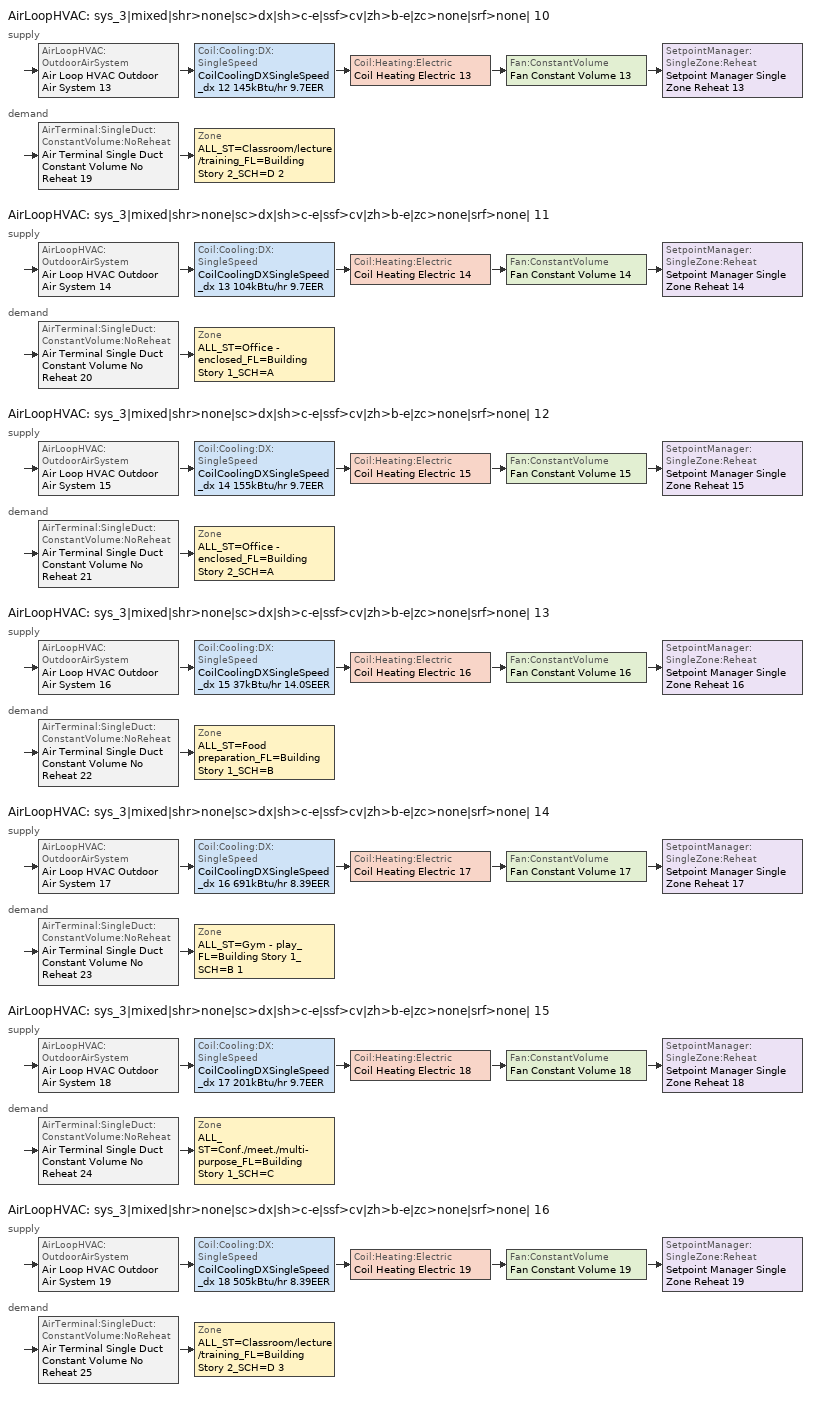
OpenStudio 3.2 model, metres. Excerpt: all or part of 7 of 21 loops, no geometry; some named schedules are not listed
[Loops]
AirLoopHVAC 'sys_3|mixed|shr>none|sc>dx|sh>c-e|ssf>cv|zh>b-e|zc>none|srf>none| 10'
 supply: AirLoopHVAC:OutdoorAirSystem 'Air Loop HVAC Outdoor Air System 13' > Coil:Cooling:DX:SingleSpeed 'CoilCoolingDXSingleSpeed_dx 12 145kBtu/hr 9.7EER' > Coil:Heating:Electric 'Coil Heating Electric 13' > Fan:ConstantVolume 'Fan Constant Volume 13' > SetpointManager:SingleZone:Reheat 'Setpoint Manager Single Zone Reheat 13'
 demand: AirTerminal:SingleDuct:ConstantVolume:NoReheat 'Air Terminal Single Duct Constant Volume No Reheat 19' > Zone 'ALL_ST=Classroom/lecture/training_FL=Building Story 2_SCH=D 2'
AirLoopHVAC 'sys_3|mixed|shr>none|sc>dx|sh>c-e|ssf>cv|zh>b-e|zc>none|srf>none| 11'
 supply: AirLoopHVAC:OutdoorAirSystem 'Air Loop HVAC Outdoor Air System 14' > Coil:Cooling:DX:SingleSpeed 'CoilCoolingDXSingleSpeed_dx 13 104kBtu/hr 9.7EER' > Coil:Heating:Electric 'Coil Heating Electric 14' > Fan:ConstantVolume 'Fan Constant Volume 14' > SetpointManager:SingleZone:Reheat 'Setpoint Manager Single Zone Reheat 14'
 demand: AirTerminal:SingleDuct:ConstantVolume:NoReheat 'Air Terminal Single Duct Constant Volume No Reheat 20' > Zone 'ALL_ST=Office - enclosed_FL=Building Story 1_SCH=A'
AirLoopHVAC 'sys_3|mixed|shr>none|sc>dx|sh>c-e|ssf>cv|zh>b-e|zc>none|srf>none| 12'
 supply: AirLoopHVAC:OutdoorAirSystem 'Air Loop HVAC Outdoor Air System 15' > Coil:Cooling:DX:SingleSpeed 'CoilCoolingDXSingleSpeed_dx 14 155kBtu/hr 9.7EER' > Coil:Heating:Electric 'Coil Heating Electric 15' > Fan:ConstantVolume 'Fan Constant Volume 15' > SetpointManager:SingleZone:Reheat 'Setpoint Manager Single Zone Reheat 15'
 demand: AirTerminal:SingleDuct:ConstantVolume:NoReheat 'Air Terminal Single Duct Constant Volume No Reheat 21' > Zone 'ALL_ST=Office - enclosed_FL=Building Story 2_SCH=A'
AirLoopHVAC 'sys_3|mixed|shr>none|sc>dx|sh>c-e|ssf>cv|zh>b-e|zc>none|srf>none| 13'
 supply: AirLoopHVAC:OutdoorAirSystem 'Air Loop HVAC Outdoor Air System 16' > Coil:Cooling:DX:SingleSpeed 'CoilCoolingDXSingleSpeed_dx 15 37kBtu/hr 14.0SEER' > Coil:Heating:Electric 'Coil Heating Electric 16' > Fan:ConstantVolume 'Fan Constant Volume 16' > SetpointManager:SingleZone:Reheat 'Setpoint Manager Single Zone Reheat 16'
 demand: AirTerminal:SingleDuct:ConstantVolume:NoReheat 'Air Terminal Single Duct Constant Volume No Reheat 22' > Zone 'ALL_ST=Food preparation_FL=Building Story 1_SCH=B'
AirLoopHVAC 'sys_3|mixed|shr>none|sc>dx|sh>c-e|ssf>cv|zh>b-e|zc>none|srf>none| 14'
 supply: AirLoopHVAC:OutdoorAirSystem 'Air Loop HVAC Outdoor Air System 17' > Coil:Cooling:DX:SingleSpeed 'CoilCoolingDXSingleSpeed_dx 16 691kBtu/hr 8.39EER' > Coil:Heating:Electric 'Coil Heating Electric 17' > Fan:ConstantVolume 'Fan Constant Volume 17' > SetpointManager:SingleZone:Reheat 'Setpoint Manager Single Zone Reheat 17'
 demand: AirTerminal:SingleDuct:ConstantVolume:NoReheat 'Air Terminal Single Duct Constant Volume No Reheat 23' > Zone 'ALL_ST=Gym - play_FL=Building Story 1_SCH=B 1'
AirLoopHVAC 'sys_3|mixed|shr>none|sc>dx|sh>c-e|ssf>cv|zh>b-e|zc>none|srf>none| 15'
 supply: AirLoopHVAC:OutdoorAirSystem 'Air Loop HVAC Outdoor Air System 18' > Coil:Cooling:DX:SingleSpeed 'CoilCoolingDXSingleSpeed_dx 17 201kBtu/hr 9.7EER' > Coil:Heating:Electric 'Coil Heating Electric 18' > Fan:ConstantVolume 'Fan Constant Volume 18' > SetpointManager:SingleZone:Reheat 'Setpoint Manager Single Zone Reheat 18'
 demand: AirTerminal:SingleDuct:ConstantVolume:NoReheat 'Air Terminal Single Duct Constant Volume No Reheat 24' > Zone 'ALL_ST=Conf./meet./multi-purpose_FL=Building Story 1_SCH=C'
AirLoopHVAC 'sys_3|mixed|shr>none|sc>dx|sh>c-e|ssf>cv|zh>b-e|zc>none|srf>none| 16'
 supply: AirLoopHVAC:OutdoorAirSystem 'Air Loop HVAC Outdoor Air System 19' > Coil:Cooling:DX:SingleSpeed 'CoilCoolingDXSingleSpeed_dx 18 505kBtu/hr 8.39EER' > Coil:Heating:Electric 'Coil Heating Electric 19' > Fan:ConstantVolume 'Fan Constant Volume 19' > SetpointManager:SingleZone:Reheat 'Setpoint Manager Single Zone Reheat 19'
 demand: AirTerminal:SingleDuct:ConstantVolume:NoReheat 'Air Terminal Single Duct Constant Volume No Reheat 25' > Zone 'ALL_ST=Classroom/lecture/training_FL=Building Story 2_SCH=D 3'
[Sizing:Zone] Zone Cooling Design Supply Air Temperature Input Method=TemperatureDifference; Zone Cooling Design Supply Air Temperature {C}=14; Zone Cooling Design Supply Air Temperature Difference {deltaC}=11; Zone Heating Design Supply Air Temperature Input Method=TemperatureDifference; Zone Heating Design Supply Air Temperature {C}=40; Zone Heating Design Supply Air Temperature Difference {deltaC}=21; Zone Cooling Design Supply Air Humidity Ratio {kg-H2O/kg-air}=0.0085; Zone Heating Design Supply Air Humidity Ratio {kg-H2O/kg-air}=0.008; Zone Heating Sizing Factor=1.3; Zone Cooling Sizing Factor=1.1; Cooling Design Air Flow Method=DesignDay; Heating Design Air Flow Method=DesignDay; Account for Dedicated Outdoor Air System=No; Dedicated Outdoor Air System Control Strategy=NeutralSupplyAir; Dedicated Outdoor Air Low Setpoint Temperature for Design {C}=autosize; Dedicated Outdoor Air High Setpoint Temperature for Design {C}=autosize
ALL_ST=Classroom/lecture/training_FL=Building Story 2_SCH=D 2; ALL_ST=Office - enclosed_FL=Building Story 1_SCH=A; ALL_ST=Office - enclosed_FL=Building Story 2_SCH=A; ALL_ST=Food preparation_FL=Building Story 1_SCH=B; ALL_ST=Gym - play_FL=Building Story 1_SCH=B 1; ALL_ST=Conf./meet./multi-purpose_FL=Building Story 1_SCH=C; ALL_ST=Classroom/lecture/training_FL=Building Story 2_SCH=D 3
[Zone equipment]
ALL_ST=Classroom/lecture/training_FL=Building Story 2_SCH=D 2: Zone HVAC Baseboard Convective Electric 19, Air Terminal Single Duct Constant Volume No Reheat 19
ALL_ST=Office - enclosed_FL=Building Story 1_SCH=A: Zone HVAC Baseboard Convective Electric 20, Air Terminal Single Duct Constant Volume No Reheat 20
ALL_ST=Office - enclosed_FL=Building Story 2_SCH=A: Zone HVAC Baseboard Convective Electric 21, Air Terminal Single Duct Constant Volume No Reheat 21
ALL_ST=Food preparation_FL=Building Story 1_SCH=B: Zone HVAC Baseboard Convective Electric 22, Air Terminal Single Duct Constant Volume No Reheat 22
ALL_ST=Gym - play_FL=Building Story 1_SCH=B 1: Zone HVAC Baseboard Convective Electric 23, Air Terminal Single Duct Constant Volume No Reheat 23
ALL_ST=Conf./meet./multi-purpose_FL=Building Story 1_SCH=C: Zone HVAC Baseboard Convective Electric 24, Air Terminal Single Duct Constant Volume No Reheat 24
ALL_ST=Classroom/lecture/training_FL=Building Story 2_SCH=D 3: Zone HVAC Baseboard Convective Electric 25, Air Terminal Single Duct Constant Volume No Reheat 25
[AirLoopHVAC] Design Supply Air Flow Rate {m3/s}=autosize; Design Return Air Flow Fraction of Supply Air Flow=1
Name | Availability Schedule
sys_3|mixed|shr>none|sc>dx|sh>c-e|ssf>cv|zh>b-e|zc>none|srf>none| 10 | sys_3|mixed|shr>none|sc>dx|sh>c-e|ssf>cv|zh>b-e|zc>none|srf>none| 10 Occ Sch
sys_3|mixed|shr>none|sc>dx|sh>c-e|ssf>cv|zh>b-e|zc>none|srf>none| 11 | sys_3|mixed|shr>none|sc>dx|sh>c-e|ssf>cv|zh>b-e|zc>none|srf>none| 11 Occ Sch
sys_3|mixed|shr>none|sc>dx|sh>c-e|ssf>cv|zh>b-e|zc>none|srf>none| 12 | sys_3|mixed|shr>none|sc>dx|sh>c-e|ssf>cv|zh>b-e|zc>none|srf>none| 12 Occ Sch
sys_3|mixed|shr>none|sc>dx|sh>c-e|ssf>cv|zh>b-e|zc>none|srf>none| 13 | sys_3|mixed|shr>none|sc>dx|sh>c-e|ssf>cv|zh>b-e|zc>none|srf>none| 13 Occ Sch
sys_3|mixed|shr>none|sc>dx|sh>c-e|ssf>cv|zh>b-e|zc>none|srf>none| 14 | sys_3|mixed|shr>none|sc>dx|sh>c-e|ssf>cv|zh>b-e|zc>none|srf>none| 14 Occ Sch
sys_3|mixed|shr>none|sc>dx|sh>c-e|ssf>cv|zh>b-e|zc>none|srf>none| 15 | sys_3|mixed|shr>none|sc>dx|sh>c-e|ssf>cv|zh>b-e|zc>none|srf>none| 15 Occ Sch
sys_3|mixed|shr>none|sc>dx|sh>c-e|ssf>cv|zh>b-e|zc>none|srf>none| 16 | sys_3|mixed|shr>none|sc>dx|sh>c-e|ssf>cv|zh>b-e|zc>none|srf>none| 16 Occ Sch
[Sizing:System] Type of Load to Size On=Sensible; Design Outdoor Air Flow Rate {m3/s}=Autosize; Central Heating Maximum System Air Flow Ratio=1; Preheat Design Temperature {C}=7; Preheat Design Humidity Ratio {kg-H2O/kg-Air}=0.008; Precool Design Temperature {C}=13; Precool Design Humidity Ratio {kg-H2O/kg-Air}=0.008; Central Cooling Design Supply Air Temperature {C}=13; Central Heating Design Supply Air Temperature {C}=43; Sizing Option=NonCoincident; 100% Outdoor Air in Cooling=No; 100% Outdoor Air in Heating=No; Central Cooling Design Supply Air Humidity Ratio {kg-H2O/kg-Air}=0.0085; Central Heating Design Supply Air Humidity Ratio {kg-H2O/kg-Air}=0.008; Cooling Design Air Flow Method=DesignDay; Cooling Design Air Flow Rate {m3/s}=0; Heating Design Air Flow Method=DesignDay; Heating Design Air Flow Rate {m3/s}=0; System Outdoor Air Method=ZoneSum; Zone Maximum Outdoor Air Fraction=1; Cooling Supply Air Flow Rate Per Floor Area {m3/s-m2}=0.00996765; Cooling Fraction of Autosized Cooling Supply Air Flow Rate=1; Cooling Supply Air Flow Rate Per Unit Cooling Capacity {m3/s-W}=3.94755e-05; Heating Supply Air Flow Rate Per Floor Area {m3/s-m2}=0.00996765; Heating Fraction of Autosized Heating Supply Air Flow Rate=1; Heating Fraction of Autosized Cooling Supply Air Flow Rate=1; Heating Supply Air Flow Rate Per Unit Heating Capacity {m3/s-W}=3.15882e-05; Cooling Design Capacity Method=CoolingDesignCapacity; Cooling Design Capacity {W}=autosize; Cooling Design Capacity Per Floor Area {W/m2}=234.7; Fraction of Autosized Cooling Design Capacity=1; Heating Design Capacity Method=HeatingDesignCapacity; Heating Design Capacity {W}=autosize; Heating Design Capacity Per Floor Area {W/m2}=157; Fraction of Autosized Heating Design Capacity=1; Central Cooling Capacity Control Method=OnOff
sys_3|mixed|shr>none|sc>dx|sh>c-e|ssf>cv|zh>b-e|zc>none|srf>none| 10; sys_3|mixed|shr>none|sc>dx|sh>c-e|ssf>cv|zh>b-e|zc>none|srf>none| 11; sys_3|mixed|shr>none|sc>dx|sh>c-e|ssf>cv|zh>b-e|zc>none|srf>none| 12; sys_3|mixed|shr>none|sc>dx|sh>c-e|ssf>cv|zh>b-e|zc>none|srf>none| 13; sys_3|mixed|shr>none|sc>dx|sh>c-e|ssf>cv|zh>b-e|zc>none|srf>none| 14; sys_3|mixed|shr>none|sc>dx|sh>c-e|ssf>cv|zh>b-e|zc>none|srf>none| 15; sys_3|mixed|shr>none|sc>dx|sh>c-e|ssf>cv|zh>b-e|zc>none|srf>none| 16
[Fan:ConstantVolume] Availability Schedule=Always On Discrete; Fan Total Efficiency=0.39975; Pressure Rise {Pa}=640; Maximum Flow Rate {m3/s}=AutoSize; Motor Efficiency=0.615
Fan Constant Volume 13; Fan Constant Volume 14; Fan Constant Volume 15; Fan Constant Volume 16; Fan Constant Volume 17; Fan Constant Volume 18; Fan Constant Volume 19
[Coil:Cooling:DX:SingleSpeed] Availability Schedule=Always On Discrete; Rated Total Cooling Capacity {W}=autosize; Rated Sensible Heat Ratio=autosize; Rated Air Flow Rate {m3/s}=autosize; Rated Evaporator Fan Power Per Volume Flow Rate {W/(m3/s)}=773.3; Total Cooling Capacity Function of Temperature Curve=DXCOOL-NECB2011-REF-CAPFT; Total Cooling Capacity Function of Flow Fraction Curve=DXCOOL-NECB2011-REF-CAPFFLOW; Energy Input Ratio Function of Temperature Curve=DXCOOL-NECB2011-REF-COOLEIRFT; Energy Input Ratio Function of Flow Fraction Curve=DXCOOL-NECB2011-REF-COOLEIRFFLOW; Part Load Fraction Correlation Curve=DXCOOL-NECB2011-REF-COOLPLFFPLR; Minimum Outdoor Dry-Bulb Temperature for Compressor Operation {C}=-25; Condenser Type=AirCooled; Evaporative Condenser Effectiveness=0; Evaporative Condenser Air Flow Rate {m3/s}=Autosize; Evaporative Condenser Pump Rated Power Consumption {W}=Autosize; Crankcase Heater Capacity {W}=0; Maximum Outdoor Dry-Bulb Temperature for Crankcase Heater Operation {C}=0; Basin Heater Capacity {W/K}=0; Basin Heater Setpoint Temperature {C}=10
Name | Rated COP {W/W}
CoilCoolingDXSingleSpeed_dx 12 145kBtu/hr 9.7EER; CoilCoolingDXSingleSpeed_dx 13 104kBtu/hr 9.7EER; CoilCoolingDXSingleSpeed_dx 14 155kBtu/hr 9.7EER; CoilCoolingDXSingleSpeed_dx 17 201kBtu/hr 9.7EER | 3.36599
CoilCoolingDXSingleSpeed_dx 15 37kBtu/hr 14.0SEER | 4.11713
CoilCoolingDXSingleSpeed_dx 16 691kBtu/hr 8.39EER; CoilCoolingDXSingleSpeed_dx 18 505kBtu/hr 8.39EER | 2.92983
[Coil:Heating:Electric] Availability Schedule=Always On Discrete
Coil Heating Electric 13; Coil Heating Electric 14; Coil Heating Electric 15; Coil Heating Electric 16; Coil Heating Electric 17; Coil Heating Electric 18; Coil Heating Electric 19
[Controller:OutdoorAir] Minimum Outdoor Air Flow Rate {m3/s}=autosize; Maximum Outdoor Air Flow Rate {m3/s}=Autosize; Economizer Control Action Type=ModulateFlow; Lockout Type=NoLockout; Minimum Limit Type=FixedMinimum; High Humidity Control=No; Heat Recovery Bypass Control Type=BypassWhenWithinEconomizerLimits
Name | Economizer Control Type | Minimum Outdoor Air Schedule | Controller Mechanical Ventilation | Economizer Maximum Limit Dry-Bulb Temperature {C} | Economizer Maximum Limit Enthalpy {J/kg} | Economizer Minimum Limit Dry-Bulb Temperature {C}
Controller Outdoor Air 13 | DifferentialEnthalpy | sys_3|mixed|shr>none|sc>dx|sh>c-e|ssf>cv|zh>b-e|zc>none|srf>none| 10 Occ Sch | Controller Mechanical Ventilation 13
Controller Outdoor Air 14 | DifferentialEnthalpy | sys_3|mixed|shr>none|sc>dx|sh>c-e|ssf>cv|zh>b-e|zc>none|srf>none| 11 Occ Sch | Controller Mechanical Ventilation 14
Controller Outdoor Air 15 | DifferentialEnthalpy | sys_3|mixed|shr>none|sc>dx|sh>c-e|ssf>cv|zh>b-e|zc>none|srf>none| 12 Occ Sch | Controller Mechanical Ventilation 15
Controller Outdoor Air 16 | NoEconomizer | sys_3|mixed|shr>none|sc>dx|sh>c-e|ssf>cv|zh>b-e|zc>none|srf>none| 13 Occ Sch | Controller Mechanical Ventilation 16 | 28 | 64000 | -100
Controller Outdoor Air 17 | DifferentialEnthalpy | sys_3|mixed|shr>none|sc>dx|sh>c-e|ssf>cv|zh>b-e|zc>none|srf>none| 14 Occ Sch | Controller Mechanical Ventilation 17
Controller Outdoor Air 18 | DifferentialEnthalpy | sys_3|mixed|shr>none|sc>dx|sh>c-e|ssf>cv|zh>b-e|zc>none|srf>none| 15 Occ Sch | Controller Mechanical Ventilation 18
Controller Outdoor Air 19 | DifferentialEnthalpy | sys_3|mixed|shr>none|sc>dx|sh>c-e|ssf>cv|zh>b-e|zc>none|srf>none| 16 Occ Sch | Controller Mechanical Ventilation 19
[Controller:MechanicalVentilation] Availability Schedule=Always On Discrete; System Outdoor Air Method=ZoneSum
Controller Mechanical Ventilation 13; Controller Mechanical Ventilation 14; Controller Mechanical Ventilation 15; Controller Mechanical Ventilation 16; Controller Mechanical Ventilation 17; Controller Mechanical Ventilation 18; Controller Mechanical Ventilation 19
[AirLoopHVAC:OutdoorAirSystem]
Name | Controller
Air Loop HVAC Outdoor Air System 13 | Controller Outdoor Air 13
Air Loop HVAC Outdoor Air System 14 | Controller Outdoor Air 14
Air Loop HVAC Outdoor Air System 15 | Controller Outdoor Air 15
Air Loop HVAC Outdoor Air System 16 | Controller Outdoor Air 16
Air Loop HVAC Outdoor Air System 17 | Controller Outdoor Air 17
Air Loop HVAC Outdoor Air System 18 | Controller Outdoor Air 18
Air Loop HVAC Outdoor Air System 19 | Controller Outdoor Air 19
[SetpointManager:SingleZone:Reheat] Minimum Supply Air Temperature {C}=13; Maximum Supply Air Temperature {C}=43
Name | Control Zone
Setpoint Manager Single Zone Reheat 13 | ALL_ST=Classroom/lecture/training_FL=Building Story 2_SCH=D 2
Setpoint Manager Single Zone Reheat 14 | ALL_ST=Office - enclosed_FL=Building Story 1_SCH=A
Setpoint Manager Single Zone Reheat 15 | ALL_ST=Office - enclosed_FL=Building Story 2_SCH=A
Setpoint Manager Single Zone Reheat 16 | ALL_ST=Food preparation_FL=Building Story 1_SCH=B
Setpoint Manager Single Zone Reheat 17 | ALL_ST=Gym - play_FL=Building Story 1_SCH=B 1
Setpoint Manager Single Zone Reheat 18 | ALL_ST=Conf./meet./multi-purpose_FL=Building Story 1_SCH=C
Setpoint Manager Single Zone Reheat 19 | ALL_ST=Classroom/lecture/training_FL=Building Story 2_SCH=D 3
[ZoneHVAC:Baseboard:Convective:Electric] Availability Schedule=Always On Discrete; Nominal Capacity {W}=autosize; Efficiency=1
Zone HVAC Baseboard Convective Electric 19; Zone HVAC Baseboard Convective Electric 20; Zone HVAC Baseboard Convective Electric 21; Zone HVAC Baseboard Convective Electric 22; Zone HVAC Baseboard Convective Electric 23; Zone HVAC Baseboard Convective Electric 24; Zone HVAC Baseboard Convective Electric 25
[AirTerminal:SingleDuct:ConstantVolume:NoReheat] Availability Schedule=Always On Discrete; Maximum Air Flow Rate {m3/s}=AutoSize
Air Terminal Single Duct Constant Volume No Reheat 19; Air Terminal Single Duct Constant Volume No Reheat 20; Air Terminal Single Duct Constant Volume No Reheat 21; Air Terminal Single Duct Constant Volume No Reheat 22; Air Terminal Single Duct Constant Volume No Reheat 23; Air Terminal Single Duct Constant Volume No Reheat 24; Air Terminal Single Duct Constant Volume No Reheat 25
[Schedule:Ruleset]
Name | Default Day Schedule | Summer Design Day Schedule | Winter Design Day Schedule
sys_3|mixed|shr>none|sc>dx|sh>c-e|ssf>cv|zh>b-e|zc>none|srf>none| 10 Occ Sch | sys_3|mixed|shr>none|sc>dx|sh>c-e|ssf>cv|zh>b-e|zc>none|srf>none| 10 Occ Sch Default | sys_3|mixed|shr>none|sc>dx|sh>c-e|ssf>cv|zh>b-e|zc>none|srf>none| 10 Occ Sch Summer Design Day | sys_3|mixed|shr>none|sc>dx|sh>c-e|ssf>cv|zh>b-e|zc>none|srf>none| 10 Occ Sch Winter Design Day
sys_3|mixed|shr>none|sc>dx|sh>c-e|ssf>cv|zh>b-e|zc>none|srf>none| 11 Occ Sch | sys_3|mixed|shr>none|sc>dx|sh>c-e|ssf>cv|zh>b-e|zc>none|srf>none| 11 Occ Sch Default | sys_3|mixed|shr>none|sc>dx|sh>c-e|ssf>cv|zh>b-e|zc>none|srf>none| 11 Occ Sch Summer Design Day | sys_3|mixed|shr>none|sc>dx|sh>c-e|ssf>cv|zh>b-e|zc>none|srf>none| 11 Occ Sch Winter Design Day
sys_3|mixed|shr>none|sc>dx|sh>c-e|ssf>cv|zh>b-e|zc>none|srf>none| 12 Occ Sch | sys_3|mixed|shr>none|sc>dx|sh>c-e|ssf>cv|zh>b-e|zc>none|srf>none| 12 Occ Sch Default | sys_3|mixed|shr>none|sc>dx|sh>c-e|ssf>cv|zh>b-e|zc>none|srf>none| 12 Occ Sch Summer Design Day | sys_3|mixed|shr>none|sc>dx|sh>c-e|ssf>cv|zh>b-e|zc>none|srf>none| 12 Occ Sch Winter Design Day
sys_3|mixed|shr>none|sc>dx|sh>c-e|ssf>cv|zh>b-e|zc>none|srf>none| 13 Occ Sch | sys_3|mixed|shr>none|sc>dx|sh>c-e|ssf>cv|zh>b-e|zc>none|srf>none| 13 Occ Sch Default | sys_3|mixed|shr>none|sc>dx|sh>c-e|ssf>cv|zh>b-e|zc>none|srf>none| 13 Occ Sch Summer Design Day | sys_3|mixed|shr>none|sc>dx|sh>c-e|ssf>cv|zh>b-e|zc>none|srf>none| 13 Occ Sch Winter Design Day
sys_3|mixed|shr>none|sc>dx|sh>c-e|ssf>cv|zh>b-e|zc>none|srf>none| 14 Occ Sch | sys_3|mixed|shr>none|sc>dx|sh>c-e|ssf>cv|zh>b-e|zc>none|srf>none| 14 Occ Sch Default | sys_3|mixed|shr>none|sc>dx|sh>c-e|ssf>cv|zh>b-e|zc>none|srf>none| 14 Occ Sch Summer Design Day | sys_3|mixed|shr>none|sc>dx|sh>c-e|ssf>cv|zh>b-e|zc>none|srf>none| 14 Occ Sch Winter Design Day
sys_3|mixed|shr>none|sc>dx|sh>c-e|ssf>cv|zh>b-e|zc>none|srf>none| 15 Occ Sch | sys_3|mixed|shr>none|sc>dx|sh>c-e|ssf>cv|zh>b-e|zc>none|srf>none| 15 Occ Sch Default | sys_3|mixed|shr>none|sc>dx|sh>c-e|ssf>cv|zh>b-e|zc>none|srf>none| 15 Occ Sch Summer Design Day | sys_3|mixed|shr>none|sc>dx|sh>c-e|ssf>cv|zh>b-e|zc>none|srf>none| 15 Occ Sch Winter Design Day
sys_3|mixed|shr>none|sc>dx|sh>c-e|ssf>cv|zh>b-e|zc>none|srf>none| 16 Occ Sch | sys_3|mixed|shr>none|sc>dx|sh>c-e|ssf>cv|zh>b-e|zc>none|srf>none| 16 Occ Sch Default | sys_3|mixed|shr>none|sc>dx|sh>c-e|ssf>cv|zh>b-e|zc>none|srf>none| 16 Occ Sch Summer Design Day | sys_3|mixed|shr>none|sc>dx|sh>c-e|ssf>cv|zh>b-e|zc>none|srf>none| 16 Occ Sch Winter Design Day
[Schedule:Day]
sys_3|mixed|shr>none|sc>dx|sh>c-e|ssf>cv|zh>b-e|zc>none|srf>none| 10 Occ Sch Default: 9, 0, 0, 18, 0, 1, 19, 0, 0, 22, 0, 1, 24, 0, 0
sys_3|mixed|shr>none|sc>dx|sh>c-e|ssf>cv|zh>b-e|zc>none|srf>none| 10 Occ Sch Winter Design Day; sys_3|mixed|shr>none|sc>dx|sh>c-e|ssf>cv|zh>b-e|zc>none|srf>none| 10 Occ Sch Summer Design Day: 24, 0, 1
[Schedule:Constant]
Always On Discrete: Value=1
[Curve:Biquadratic] Minimum Value of x=13; Maximum Value of x=24; Minimum Value of y=24; Maximum Value of y=46
Name | Coefficient1 Constant | Coefficient2 x | Coefficient3 x**2 | Coefficient4 y | Coefficient5 y**2 | Coefficient6 x*y
DXCOOL-NECB2011-REF-CAPFT | 0.867905 | 0.0142459 | 0.00055436 | -0.0075575 | 3.3e-05 | -0.0001918
DXCOOL-NECB2011-REF-COOLEIRFT | 0.114171 | 0.0281822 | -0.0004199 | 0.0214108 | 0.000161028 | -0.000679104
[Curve:Quadratic] Minimum Value of x=0.5; Maximum Value of x=1.5
Name | Coefficient1 Constant | Coefficient2 x | Coefficient3 x**2
DXCOOL-NECB2011-REF-CAPFFLOW | 0.8 | 0.2 | 0
DXCOOL-NECB2011-REF-COOLEIRFFLOW | 1.1552 | -0.1808 | 0.0256
[Curve:Cubic]
DXCOOL-NECB2011-REF-COOLPLFFPLR: Coefficient1 Constant=0.0277; Coefficient2 x=4.9151; Coefficient3 x**2=-8.184; Coefficient4 x**3=4.2702; Minimum Value of x=0.7; Maximum Value of x=1
